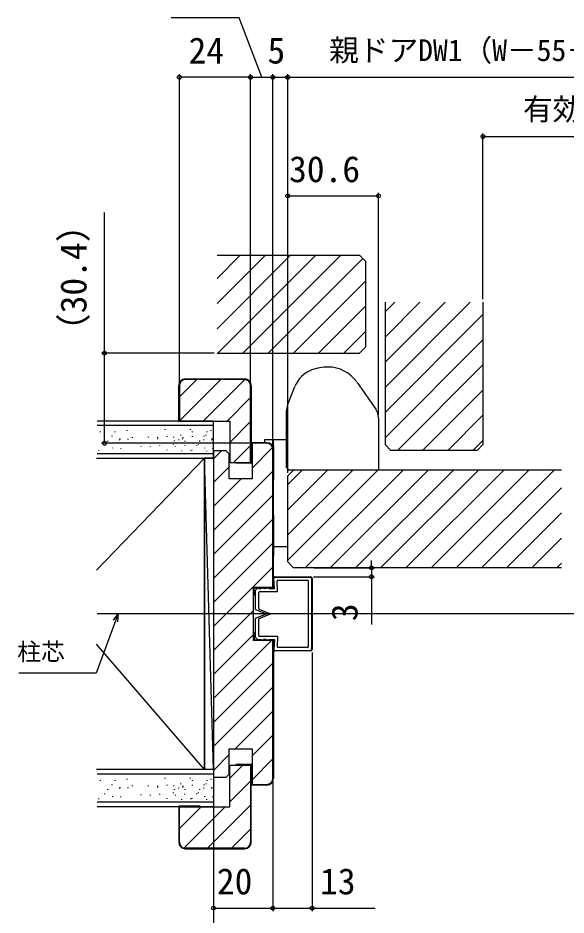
# Model space of a CAD drawing. Units: millimetres, scale not verified. Extents: x -525 to 525, y -783 to 780.
# Drawn here: x -87 to 97.7, y -213.6 to 88.8 of the extents above; entities that cross this region are included whole.
import ezdxf
from ezdxf.enums import TextEntityAlignment as Align

# ---------------------------------------------------------------- set-up
doc = ezdxf.new("R2010")
doc.units = ezdxf.units.MM
doc.header["$LTSCALE"] = 4
for name, color, linetype in [('0-3_YKK_11', 7, 'Continuous'), ('0-4_YKK_12', 2, 'Continuous'), ('0-5_YKK_13', 4, 'Continuous'), ('0-7_YKK_D', 6, 'Continuous'), ('0-9_YSS_K', 3, 'Continuous'), ('0-A_YSS_KE', 3, 'Continuous')]:
    doc.layers.add(name, color=color, linetype=linetype)
doc.styles.add('ＭＳ ゴシック', font='')
doc.styles.get('ＭＳ ゴシック').set_extended_font_data('MS Gothic')

msp = doc.modelspace()

# ---------------------------------------------------------------- linework, layer by layer
at = {"layer": '0-3_YKK_11'}
for points in [[(-3.116, -54.4), (-8.316, -54.4), (-8.316, -61.4), (-8.116, -61.4)], [(-3.116, -54.6), (-8.116, -54.6), (-8.116, -66.6), (-15.816, -66.6), (-15.816, -58.1), (-16.816, -57.1), (-21.116, -57.1)], [(-21.116, -57.1), (-21.116, -167.1), (-16.816, -167.1), (-15.816, -166.1), (-15.816, -157.6), (-8.116, -157.6), (-8.116, -169.6), (-3.116, -169.6)], [(-1.116, -167.6), (-1.116, -121.1), (-7.616, -121.1), (-7.616, -103.1), (-1.116, -103.1), (-1.116, -56.6)], [(-7.616, -105.8), (-7.416, -105.8), (-7.416, -103.3), (-0.916, -103.3), (-0.916, -56.6)], [(-7.616, -118.4), (-7.416, -118.4), (-7.416, -120.9), (-0.916, -120.9), (-0.916, -167.6)], [(-3.116, -169.8), (-8.316, -169.8), (-8.316, -162.8), (-8.116, -162.8)]]:
    msp.add_lwpolyline(points, dxfattribs=at)
for centre, radius, start, end in [((-3.116, -56.6), 2.2, 0.00001, 89.99999), ((-3.116, -56.6), 2, 0.00001, 89.99999), ((-3.116, -167.6), 2, 270.00001, 359.99999), ((-3.116, -167.6), 2.2, 270.00001, 359.99999)]:
    msp.add_arc(centre, radius, start, end, dxfattribs=at)
at = {"layer": '0-4_YKK_12'}
for p, q in [((-19.916, 8.8), (28.084, 8.8)), ((-19.916, 1.007), (-12.123, 8.8)), ((-19.916, -7.478), (-3.638, 8.8)), ((-19.916, -15.964), (4.847, 8.8)), ((-19.667, -24.2), (13.333, 8.8)), ((-11.182, -24.2), (21.818, 8.8)), ((-2.697, -24.2), (29.194, 7.69)), ((30.084, 6.8), (28.084, 8.8)), ((30.084, 6.8), (30.084, -22.2)), ((5.789, -24.2), (30.084, 0.095)), ((14.274, -24.2), (30.084, -8.39)), ((36.684, -7), (36.684, -55)), ((36.684, -10.275), (39.959, -7)), ((36.684, -18.761), (48.444, -7)), ((36.684, -27.246), (56.93, -7)), ((36.684, -35.731), (65.415, -7)), ((69.684, -7), (69.684, -55)), ((36.684, -44.216), (69.684, -11.216)), ((22.759, -24.2), (30.084, -16.875)), ((36.684, -52.702), (69.684, -19.702)), ((30.084, -22.2), (28.084, -24.2)), ((-19.916, -24.2), (28.084, -24.2)), ((40.871, -57), (69.684, -28.187)), ((49.356, -57), (69.684, -36.672)), ((57.841, -57), (69.684, -45.158)), ((66.327, -57), (69.684, -53.643)), ((38.684, -57), (36.684, -55)), ((67.684, -57), (38.684, -57)), ((67.684, -57), (69.684, -55)), ((3.884, -65.602), (5.884, -63.602)), ((3.884, -68.531), (8.813, -63.602)), ((3.884, -77.016), (17.299, -63.602)), ((3.884, -85.502), (25.784, -63.602)), ((3.884, -93.987), (34.269, -63.602)), ((3.884, -94.602), (3.884, -65.602)), ((96.184, -63.602), (5.884, -63.602)), ((9.754, -96.602), (42.754, -63.602)), ((18.24, -96.602), (51.24, -63.602)), ((26.725, -96.602), (59.725, -63.602)), ((35.21, -96.602), (68.21, -63.602)), ((43.696, -96.602), (76.696, -63.602)), ((52.181, -96.602), (85.181, -63.602)), ((60.666, -96.602), (93.666, -63.602)), ((69.151, -96.602), (96.184, -69.569)), ((77.637, -96.602), (96.184, -78.055)), ((86.122, -96.602), (96.184, -86.54)), ((3.884, -94.602), (5.884, -96.602)), ((96.184, -96.602), (5.884, -96.602)), ((94.607, -96.602), (96.184, -95.025)), ((376.479, -112.102), (-60.332, -112.102))]:
    msp.add_line(p, q, dxfattribs=at)
at = {"layer": '0-5_YKK_13'}
for p, q in [((3.82, -41.77), (6.302, -35.469)), ((27.247, -34.085), (33.568, -43.114)), ((3.473, -62.799), (3.473, -43.602)), ((34.473, -45.982), (34.473, -63.599)), ((-0.916, -53.4), (-3.916, -53.4)), ((-3.916, -53.4), (-3.916, -54.4)), ((-0.916, -55.4), (-0.916, -53.4)), ((3.473, -53.4), (-0.916, -53.4)), ((-0.916, -55.4), (-0.916, -66.9)), ((3.473, -62.799), (4.273, -63.599)), ((5.884, -63.602), (4.273, -63.599)), ((-0.916, -72.9), (-0.916, -66.9)), ((-0.916, -78.9), (-0.916, -72.9)), ((-0.916, -78.9), (-0.916, -92.4)), ((-0.916, -89.4), (3.884, -89.4)), ((-0.916, -98.4), (-0.916, -92.4)), ((-0.416, -99.6), (11.584, -99.6)), ((-0.416, -99.75), (11.584, -99.75)), ((-0.825, -102.627), (-0.915, -100.13)), ((-0.616, -103.5), (-0.766, -100.121)), ((10.584, -100.8), (0.327, -100.8)), ((0.499, -104.55), (0.327, -100.8)), ((10.884, -123.1), (10.884, -101.1)), ((11.934, -100.1), (11.934, -124.1)), ((12.084, -100.1), (12.084, -124.1)), ((-5.916, -103.1), (-6.916, -104.1)), ((-6.916, -110.6), (-6.916, -104.1)), ((-5.916, -103.1), (-5.916, -103.5)), ((-5.916, -103.5), (-5.216, -103.5)), ((-5.866, -110.287), (-5.866, -104.85)), ((-5.566, -104.55), (0.499, -104.55)), ((-5.216, -103.5), (-4.216, -103.1)), ((-4.216, -103.1), (-4.216, -103.5)), ((-3.516, -103.5), (-4.216, -103.5)), ((-3.516, -103.5), (-2.516, -103.1)), ((-2.516, -103.1), (-2.516, -103.5)), ((-2.416, -103.5), (-0.616, -103.5)), ((-6.916, -110.6), (-3.24, -112.1)), ((-5.679, -110.565), (-1.916, -112.1)), ((-6.916, -113.6), (-3.24, -112.1)), ((-6.916, -120.1), (-6.916, -113.6)), ((-5.866, -119.35), (-5.866, -113.913)), ((-5.679, -113.635), (-1.916, -112.1)), ((-5.916, -121.1), (-6.916, -120.1)), ((-5.916, -121.1), (-5.916, -120.7)), ((-5.916, -120.7), (-5.216, -120.7)), ((-5.566, -119.65), (0.499, -119.65)), ((-5.216, -120.7), (-4.216, -121.1)), ((-4.216, -121.1), (-4.216, -120.7)), ((-3.516, -120.7), (-4.216, -120.7)), ((-3.516, -120.7), (-2.516, -121.1)), ((-2.516, -121.1), (-2.516, -120.7)), ((-2.416, -120.7), (-0.616, -120.7)), ((-0.616, -120.7), (-0.766, -124.079)), ((0.499, -119.65), (0.327, -123.4)), ((-0.915, -124.07), (-0.825, -121.573)), ((10.584, -123.4), (0.327, -123.4)), ((-0.416, -124.45), (11.584, -124.45)), ((11.584, -124.6), (-0.416, -124.6))]:
    msp.add_line(p, q, dxfattribs=at)
for centre, radius, start, end in [((15.42, -39.061), 9.8, 110, 158.5), ((17.473, -44.699), 15.8, 90, 110), ((17.473, -40.699), 11.8, 35, 90), ((8.473, -43.602), 5, 158.5, 180), ((29.473, -45.982), 5, 0, 35), ((-0.416, -100.1), 0.5, 90, 183.44813), ((-0.416, -100.1), 0.35, 90, 183.44813), ((11.584, -100.1), 0.5, 0, 90), ((11.584, -100.1), 0.35, 0, 90), ((10.584, -101.1), 0.3, 0, 90), ((-5.566, -104.85), 0.3, 90, 180), ((-5.566, -110.287), 0.3, 180, 247.805), ((-5.566, -113.913), 0.3, 112.195, 180), ((-5.566, -119.35), 0.3, 180, 270), ((10.584, -123.1), 0.3, 270, 0), ((-0.416, -124.1), 0.5, 176.55187, 270), ((-0.416, -124.1), 0.35, 176.55187, 270), ((11.584, -124.1), 0.35, 270, 0), ((11.584, -124.1), 0.5, 270, 0)]:
    msp.add_arc(centre, radius, start, end, dxfattribs=at)
at = {"layer": '0-7_YKK_D'}
for p, q in [((-32.616, -34.101), (-32.616, 69.8)), ((-8.616, -34.101), (-8.616, 69.8)), ((-8.616, -34.101), (-8.616, 69.8)), ((-1.116, -55.602), (-1.116, 69.8)), ((-1.116, -55.602), (-1.116, 69.8)), ((3.884, -64.602), (3.884, 69.8)), ((3.884, -64.602), (3.884, 69.8)), ((-8.616, 68.8), (-32.616, 68.8)), ((-8.616, 68.8), (-1.116, 68.8)), ((-1.116, 68.8), (3.884, 68.8)), ((3.884, 68.8), (191.484, 68.8)), ((69.684, -6), (69.684, 49.8)), ((69.684, 48.8), (245.684, 48.8)), ((3.884, -64.602), (3.884, 29.8)), ((3.884, 28.8), (34.473, 28.8)), ((34.473, -44.982), (34.473, 29.8)), ((-20.916, -24.2), (-58.84, -24.2)), ((-9.116, -54.602), (-58.84, -54.602)), ((12.758, -96.602), (33.084, -96.602)), ((32.084, -96.602), (32.084, -94.052)), ((32.084, -96.602), (32.084, -99.603)), ((12.637, -99.603), (33.084, -99.603)), ((32.084, -99.603), (32.084, -115.657)), ((12.084, -125.1), (12.084, -212.299)), ((-21.116, -168.1), (-21.116, -232.299)), ((-21.116, -168.1), (-21.116, -212.299)), ((-1.117, -168.656), (-1.117, -212.299)), ((-1.117, -168.656), (-1.117, -212.299)), ((-21.116, -211.299), (-1.117, -211.299))]:
    msp.add_line(p, q, dxfattribs=at)
for points in [[(-4.866, 68.8), (-12.443, 88.8), (-35.398, 88.8)], [(-57.84, -54.602), (-57.84, -24.2), (-57.84, 23.191)], [(-53.275, -112.102), (-54.153, -114.496), (-60.602, -132.102), (-86.697, -132.102)], [(-54.794, -114.261), (-53.275, -112.102), (-53.511, -114.731)], [(-1.117, -211.299), (12.084, -211.299), (33.361, -211.299)]]:
    msp.add_lwpolyline(points, dxfattribs=at)
for centre in [(-32.616, 68.8), (-8.616, 68.8), (-8.616, 68.8), (-1.116, 68.8), (-1.116, 68.8), (3.884, 68.8), (3.884, 68.8), (69.684, 48.8), (3.884, 28.8), (34.473, 28.8), (-57.84, -24.2), (-57.84, -54.602), (32.084, -96.602), (32.084, -99.603), (-21.116, -211.299), (-1.117, -211.299), (-1.117, -211.299), (12.084, -211.299)]:
    msp.add_circle(centre, 0.637, dxfattribs=at)
at = {"layer": '0-9_YSS_K'}
for p, q in [((-32.616, -38.956), (-26.761, -33.101)), ((-32.616, -47.038), (-18.679, -33.101)), ((-24.597, -47.101), (-10.597, -33.101)), ((-16.515, -47.101), (-8.616, -39.203)), ((-21.116, -47.101), (-60.332, -47.101)), ((-21.116, -59.601), (-21.116, -47.101)), ((-15.616, -54.285), (-8.616, -47.285)), ((-21.116, -48.601), (-60.332, -48.601)), ((-59.258, -50.645), (-59.258, -50.845)), ((-54.323, -50.645), (-54.323, -50.845)), ((-50.286, -50.196), (-50.286, -50.396)), ((-37.502, -49.86), (-37.502, -50.06)), ((-29.024, -49.86), (-29.024, -50.06)), ((-28.279, -50.645), (-28.279, -50.845)), ((-23.345, -50.645), (-23.345, -50.845)), ((-21.959, -50.196), (-21.959, -50.396)), ((-56.82, -53.736), (-56.82, -53.936)), ((-55.333, -52.103), (-55.333, -52.303)), ((-52.783, -53.287), (-52.783, -53.487)), ((-52.641, -53), (-52.641, -53.2)), ((-49.95, -53.112), (-49.95, -53.312)), ((-48.521, -52.502), (-48.521, -52.702)), ((-43.109, -52.439), (-43.109, -52.639)), ((-39.998, -52.951), (-39.998, -53.151)), ((-39.969, -52.551), (-39.969, -52.751)), ((-36.829, -52.215), (-36.829, -52.415)), ((-34.631, -52.439), (-34.631, -52.639)), ((-34.362, -53.673), (-34.362, -53.873)), ((-32.933, -53.287), (-32.933, -53.487)), ((-32.231, -51.766), (-32.231, -51.966)), ((-31.52, -52.951), (-31.52, -53.151)), ((-31.491, -52.551), (-31.491, -52.751)), ((-30.776, -53.736), (-30.776, -53.936)), ((-28.351, -52.215), (-28.351, -52.415)), ((-25.884, -53.673), (-25.884, -53.873)), ((-25.841, -53.736), (-25.841, -53.936)), ((-24.455, -53.287), (-24.455, -53.487)), ((-24.354, -52.103), (-24.354, -52.303)), ((-23.753, -51.766), (-23.753, -51.966)), ((-21.804, -53.287), (-21.804, -53.487)), ((-21.663, -53), (-21.663, -53.2)), ((-59.848, -56.876), (-59.848, -57.076)), ((-57.829, -55.194), (-57.829, -55.394)), ((-55.138, -56.091), (-55.138, -56.291)), ((-52.446, -56.203), (-52.446, -56.403)), ((-45.605, -55.53), (-45.605, -55.73)), ((-42.465, -55.642), (-42.465, -55.842)), ((-39.325, -55.306), (-39.325, -55.506)), ((-36.858, -56.764), (-36.858, -56.964)), ((-34.728, -54.857), (-34.728, -55.057)), ((-33.987, -55.642), (-33.987, -55.842)), ((-31.924, -57.1), (-31.924, -57.3)), ((-30.847, -55.306), (-30.847, -55.506)), ((-28.869, -56.876), (-28.869, -57.076)), ((-28.38, -56.764), (-28.38, -56.964)), ((-26.851, -55.194), (-26.851, -55.394)), ((-26.249, -54.857), (-26.249, -55.057)), ((-24.159, -56.091), (-24.159, -56.291)), ((-23.446, -57.1), (-23.446, -57.3)), ((-21.468, -56.203), (-21.468, -56.403)), ((-21.116, -59.785), (-18.431, -57.1)), ((-14.35, -61.101), (-8.616, -55.367)), ((-8.116, -54.867), (-7.849, -54.6)), ((-8.116, -62.949), (-1.199, -56.032)), ((-60.532, -59.601), (-24.116, -59.602)), ((-24.116, -59.602), (-60.532, -97.411)), ((-21.116, -58.101), (-60.332, -58.101)), ((-60.332, -59.601), (-21.116, -59.602)), ((-24.116, -164.602), (-24.116, -59.602)), ((-21.116, -59.602), (-24.116, -59.602)), ((-21.116, -59.602), (-21.116, -164.602)), ((-21.116, -67.867), (-15.816, -62.567)), ((-21.116, -84.031), (-1.116, -64.031)), ((-21.116, -75.949), (-11.767, -66.6)), ((-21.116, -92.114), (-1.116, -72.114)), ((-21.116, -100.196), (-1.116, -80.196)), ((-21.116, -108.278), (-1.116, -88.278)), ((-21.116, -116.36), (-1.116, -96.36)), ((-21.116, -124.443), (-7.616, -110.943)), ((-21.116, -132.525), (-7.616, -119.025)), ((-24.116, -164.602), (-60.532, -122.346)), ((-21.116, -140.607), (-1.609, -121.1)), ((-21.116, -148.689), (-1.116, -128.689)), ((-21.116, -156.772), (-1.116, -136.772)), ((-13.862, -157.6), (-1.116, -144.854)), ((-8.116, -159.936), (-1.116, -152.936)), ((-21.116, -164.854), (-15.816, -159.554)), ((-15.616, -167.436), (-11.279, -163.099)), ((-8.116, -168.018), (-1.116, -161.018)), ((-24.116, -164.602), (-60.532, -164.602)), ((-21.116, -164.602), (-60.332, -164.602)), ((-21.116, -166.102), (-60.332, -166.102)), ((-21.116, -164.602), (-24.116, -164.602)), ((-21.116, -164.602), (-21.116, -177.102)), ((-59.258, -168.146), (-59.258, -168.346)), ((-54.323, -168.146), (-54.323, -168.346)), ((-50.286, -167.698), (-50.286, -167.898)), ((-37.502, -167.361), (-37.502, -167.561)), ((-32.231, -169.268), (-32.231, -169.468)), ((-29.024, -167.361), (-29.024, -167.561)), ((-28.279, -168.146), (-28.279, -168.346)), ((-23.753, -169.268), (-23.753, -169.468)), ((-23.345, -168.146), (-23.345, -168.346)), ((-21.959, -167.698), (-21.959, -167.898)), ((-15.616, -175.518), (-8.616, -168.518)), ((-56.82, -171.237), (-56.82, -171.437)), ((-55.333, -169.604), (-55.333, -169.804)), ((-52.783, -170.788), (-52.783, -170.988)), ((-52.641, -170.501), (-52.641, -170.701)), ((-49.95, -170.613), (-49.95, -170.813)), ((-48.521, -170.003), (-48.521, -170.203)), ((-43.109, -169.941), (-43.109, -170.141)), ((-39.998, -170.452), (-39.998, -170.652)), ((-39.969, -170.053), (-39.969, -170.253)), ((-36.829, -169.716), (-36.829, -169.916)), ((-34.728, -172.358), (-34.728, -172.558)), ((-34.631, -169.941), (-34.631, -170.141)), ((-34.362, -171.174), (-34.362, -171.374)), ((-32.933, -170.788), (-32.933, -170.988)), ((-31.52, -170.452), (-31.52, -170.652)), ((-31.491, -170.053), (-31.491, -170.253)), ((-30.776, -171.237), (-30.776, -171.437)), ((-28.351, -169.716), (-28.351, -169.916)), ((-26.249, -172.358), (-26.249, -172.558)), ((-25.884, -171.174), (-25.884, -171.374)), ((-25.841, -171.237), (-25.841, -171.437)), ((-24.455, -170.788), (-24.455, -170.988)), ((-24.354, -169.604), (-24.354, -169.804)), ((-21.804, -170.788), (-21.804, -170.988)), ((-21.663, -170.501), (-21.663, -170.701)), ((-59.848, -174.377), (-59.848, -174.577)), ((-57.829, -172.695), (-57.829, -172.895)), ((-55.138, -173.592), (-55.138, -173.792)), ((-52.446, -173.704), (-52.446, -173.904)), ((-45.605, -173.031), (-45.605, -173.231)), ((-42.465, -173.143), (-42.465, -173.343)), ((-39.325, -172.807), (-39.325, -173.007)), ((-36.858, -174.265), (-36.858, -174.465)), ((-33.987, -173.143), (-33.987, -173.343)), ((-31.924, -174.601), (-31.924, -174.801)), ((-30.847, -172.807), (-30.847, -173.007)), ((-28.869, -174.377), (-28.869, -174.577)), ((-28.38, -174.265), (-28.38, -174.465)), ((-26.851, -172.695), (-26.851, -172.895)), ((-24.159, -173.592), (-24.159, -173.792)), ((-23.446, -174.601), (-23.446, -174.801)), ((-21.468, -173.704), (-21.468, -173.904)), ((-21.116, -175.602), (-60.332, -175.602)), ((-21.116, -177.102), (-60.332, -177.102)), ((-32.616, -184.436), (-25.282, -177.102)), ((-31.13, -191.032), (-17.197, -177.099)), ((-23.115, -191.099), (-8.616, -176.6)), ((-15.032, -191.099), (-8.616, -184.683))]:
    msp.add_line(p, q, dxfattribs=at)
msp.add_lwpolyline([(-21.116, -164.602), (-24.116, -59.602), (-24.116, -164.602)], dxfattribs=at)
at = {"layer": '0-A_YSS_KE'}
for p, q in [((-30.616, -32.901), (-10.616, -32.901)), ((-10.616, -33.101), (-30.616, -33.101)), ((-10.616, -191.099), (-30.616, -191.099)), ((-30.616, -191.299), (-10.616, -191.299))]:
    msp.add_line(p, q, dxfattribs=at)
for points in [[(-25.616, -47.101), (-25.616, -47.301), (-32.816, -47.301), (-32.816, -35.101)], [(-32.616, -35.101), (-32.616, -47.101), (-15.616, -47.101), (-15.616, -61.101)], [(-15.616, -61.101), (-8.616, -61.101), (-8.616, -35.101)], [(-8.416, -35.101), (-8.416, -61.301), (-13.616, -61.301), (-13.616, -61.101)], [(-32.616, -189.099), (-32.616, -177.099), (-15.616, -177.099), (-15.616, -163.099)], [(-15.616, -163.099), (-8.616, -163.099), (-8.616, -189.099)], [(-8.416, -189.099), (-8.416, -162.899), (-13.616, -162.899), (-13.616, -163.099)], [(-25.616, -177.099), (-25.616, -176.899), (-32.816, -176.899), (-32.816, -189.099)]]:
    msp.add_lwpolyline(points, dxfattribs=at)
for centre, radius, start, end in [((-30.616, -35.101), 2.2, 90, 180), ((-30.616, -35.101), 2, 90, 180), ((-10.616, -35.101), 2.2, 0, 90), ((-10.616, -35.101), 2, 0, 90), ((-30.616, -189.099), 2.2, 180, 270), ((-30.616, -189.099), 2, 180, 270), ((-10.616, -189.099), 2, 270, 0), ((-10.616, -189.099), 2.2, 270, 0)]:
    msp.add_arc(centre, radius, start, end, dxfattribs=at)

# ---------------------------------------------------------------- texts
at = {"layer": '0-7_YKK_D', "style": 'ＭＳ ゴシック'}
for s, height, p in [('24', 8.798, (-29.514, 70.8)), ('5', 8.798, (-2.93, 70.8)), ('親ドアDW1（W－55－DW2）', 7.331, (17.854, 72.05)), ('有効開口寸法＝W－182', 7.331, (83.167, 52.164)), ('30.6', 8.798, (4.349, 30.8)), ('柱芯', 5.865, (-87.243, -129.556)), ('20', 8.798, (-19.98, -209.299)), ('13', 8.798, (14.793, -209.299))]:
    msp.add_text(s, height=height, dxfattribs=at).set_placement(p, align=Align.BOTTOM_LEFT)
for s, p in [('（30.4）', (-61.272, -22.786)), ('3', (30.084, -114.544))]:
    msp.add_text(s, height=8.798, rotation=90, dxfattribs=at).set_placement(p, align=Align.BOTTOM_LEFT)

doc.saveas('drawing.dxf')
